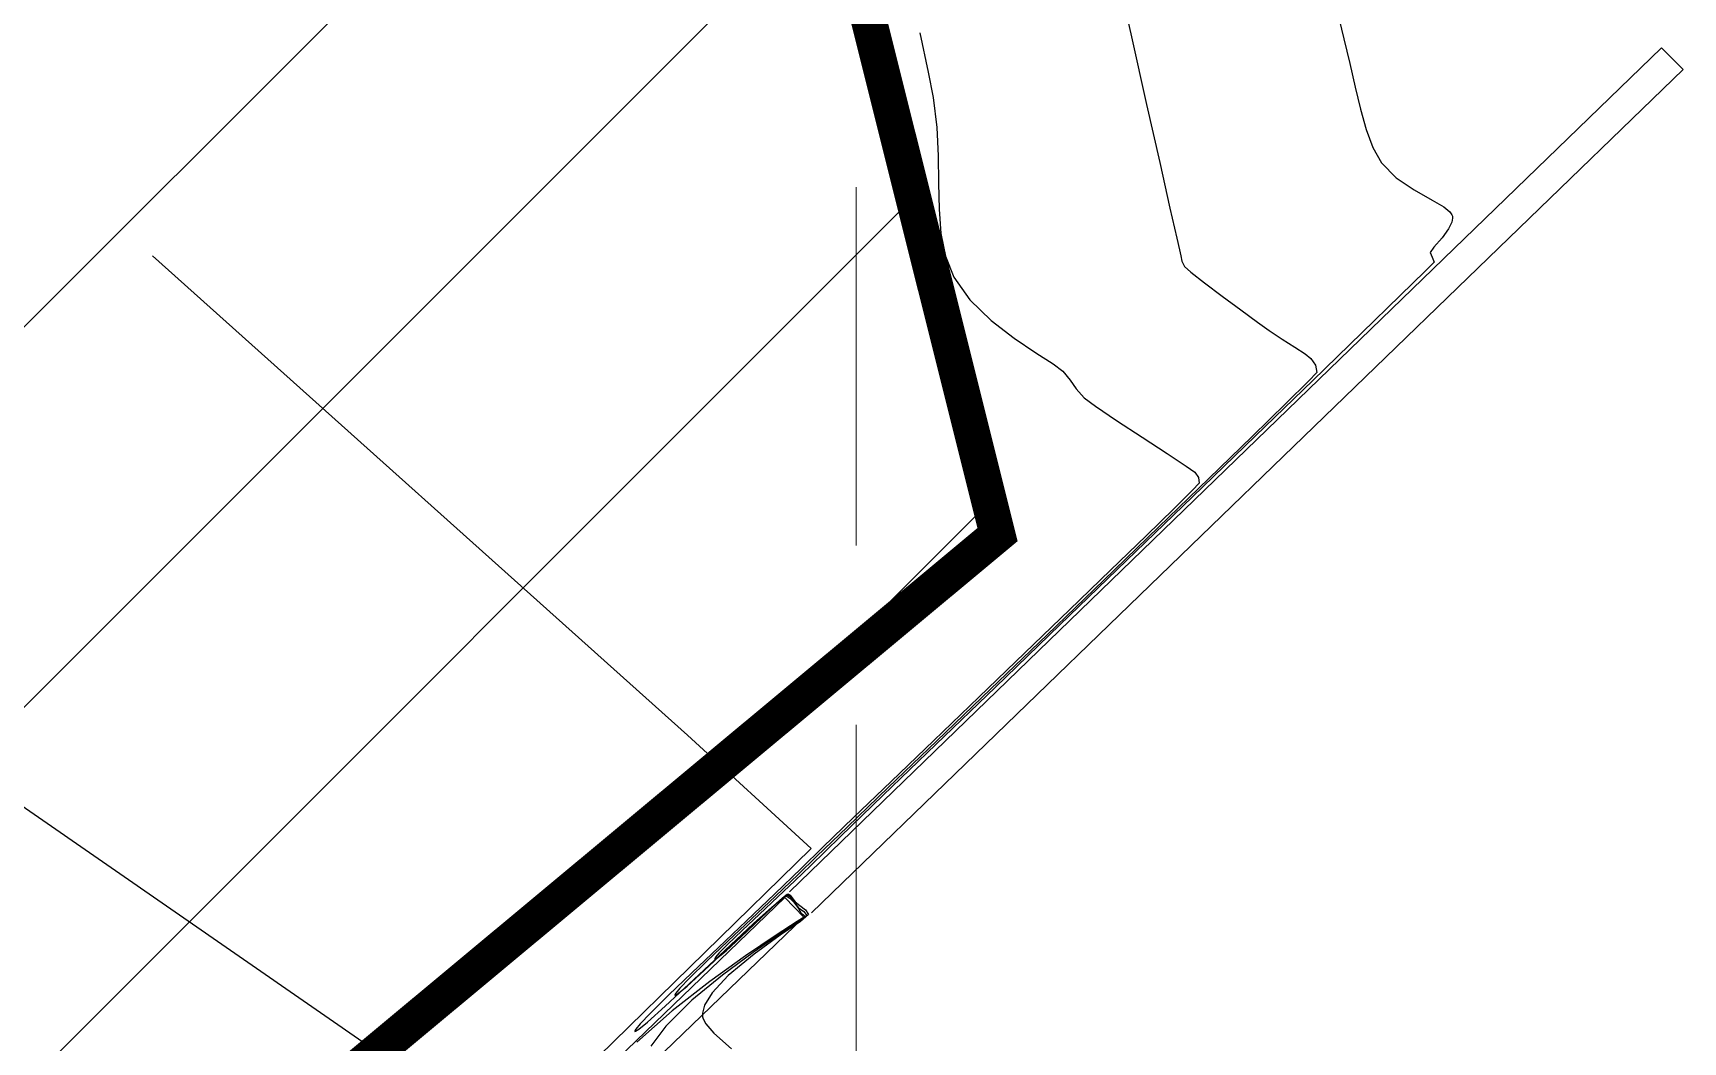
# Model space of a CAD drawing. Extents: x 2138193 to 2139991, y 332071 to 334944.
# Drawn here: x 2139382.5 to 2139428.54, y 332792.86 to 332821.01 of the extents above; entities that cross this region are included whole.
import ezdxf

# ---------------------------------------------------------------- set-up
doc = ezdxf.new("R2010")
doc.units = 0
doc.header["$LTSCALE"] = 100
doc.header["$MEASUREMENT"] = 0
doc.linetypes.add('DASHED', pattern=[0.75, 0.5, -0.25])
doc.linetypes.add('HIDDEN', pattern=[0.375, 0.25, -0.125])
for name, color, linetype in [('CONTOURS', 35, 'Continuous'), ('GRID', 254, 'DASHED'), ('V-PNTS-BRKLN', 1, 'Continuous')]:
    doc.layers.add(name, color=color, linetype=linetype)

msp = doc.modelspace()

# ---------------------------------------------------------------- hatches: boundary and pattern name
at = {"layer": 'CONTOURS', "ltscale": 10}
h = msp.add_hatch(dxfattribs=at)
h.set_pattern_fill('ANSI31', color=5, scale=60, style=0)
h.set_pattern_definition([(45, (0, 0), (-5.303300858899106, 5.303300858899107), [])])
h.paths.add_polyline_path([(2138483.546160111, 332606.2740493599), (2138656.140052903, 332606.2740493599), (2138921.264482902, 332760.8706732228), (2139372.471049562, 332785.9219287917), (2139377.748317752, 332780.6479753673), (2139409.411939294, 332807.0177192923), (2139404.134671104, 332828.1135155923), (2139401.496037009, 332952.0512992817), (2139392.260811476, 332977.1025548506), (2139347.404019459, 332973.1470955816), (2139339.488117175, 332969.1916305132), (2139182.489332715, 332936.2294564062), (2139043.960999322, 332917.7706368185), (2138914.667891463, 332903.2672764998), (2138844.744069344, 332879.534509287), (2138820.996350087, 332862.3941780554), (2138795.929319984, 332796.4698240421), (2138748.301847437, 332763.2789477164)])

# ---------------------------------------------------------------- linework, layer by layer
at = {"layer": 'CONTOURS', "color": 5, "ltscale": 10, "const_width": 1}
msp.add_lwpolyline([(2138656.140052903, 332606.2740493598), (2138921.264482902, 332760.8706732228), (2139372.471049562, 332785.9219287917), (2139377.748317752, 332780.6479753673), (2139409.411939294, 332807.0177192923), (2139404.134671104, 332828.1135155923), (2139401.496037009, 332952.0512992817), (2139392.260811476, 332977.1025548506), (2139347.404019459, 332973.1470955816), (2139339.488117175, 332969.1916305132), (2139182.489332715, 332936.2294564062), (2139043.960999322, 332917.7706368185), (2138914.667891463, 332903.2672764998), (2138844.744069344, 332879.534509287), (2138820.996350087, 332862.3941780554), (2138795.929319984, 332796.4698240421), (2138748.301847437, 332763.2789477164), (2138483.546160112, 332606.27404936)], dxfattribs=at)
at = {"layer": 'CONTOURS', "extrusion": (0.9756437787442636, 0.2193609286031008, 0), "elevation": 2160313.030981418}
msp.add_lwpolyline([(-144586.8831680605, 545), (-144589.0054765847, 545)], dxfattribs=at)
at = {"layer": 'CONTOURS', "extrusion": (0.9707502346649406, 0.2400916114693785, 0), "elevation": 2156749.060745632}
msp.add_lwpolyline([(-190570.0945515376, 546), (-190570.6539738581, 546)], dxfattribs=at)
at = {"layer": 'CONTOURS', "extrusion": (0.97845268854102, 0.2064711512217867, 0), "elevation": 2162026.711264504}
msp.add_lwpolyline([(-116076.2606761923, 544), (-116077.3734074611, 544)], dxfattribs=at)
at = {"layer": 'CONTOURS', "extrusion": (0.9756456483848159, 0.219352612903909, 0), "elevation": 2160314.263276434}
msp.add_lwpolyline([(-144570.5925049367, 545), (-144572.5260430006, 545)], dxfattribs=at)
at = {"layer": 'CONTOURS', "extrusion": (0.9711602325743532, 0.2384277724304113, 0), "elevation": 2157072.457768626}
msp.add_lwpolyline([(-186874.5491478491, 546), (-186875.2559222289, 546)], dxfattribs=at)
at = {"layer": 'CONTOURS'}
for points, elevation in [([(2139407.477252493, 332819.9259577253), (2139407.613970794, 332819.2159672813)], 544), ([(2139419.534034983, 332818.8897905996), (2139419.693366972, 332818.3246674228)], 546), ([(2139419.693366972, 332818.3246674228), (2139419.884207934, 332817.8227349055)], 546), ([(2139407.754426383, 332817.5833972461), (2139407.763976967, 332816.8228088623)], 544), ([(2139413.935804802, 332817.4024120133), (2139414.222038039, 332816.1310746943)], 545), ([(2139407.763976967, 332816.8228088623), (2139407.778562964, 332816.102076895)], 544), ([(2139414.222038039, 332816.1310746943), (2139414.41180283, 332815.2906789439)], 545), ([(2139421.859416405, 332816.1594153792), (2139422.026440036, 332816.0268251253)], 546), ([(2139421.588094248, 332815.0409397766), (2139421.478634655, 332814.8935991238)], 546), ([(2139421.478634655, 332814.8935991238), (2139421.539384112, 332814.7560369972)], 546), ([(2139414.521903956, 332814.7936706605), (2139414.555413499, 332814.6455578206)], 545), ([(2139414.627875055, 332814.499812529), (2139414.808264499, 332814.3374858477)], 545), ([(2139421.539384112, 332814.7560369972), (2139421.59274741, 332814.6244246581)], 546), ([(2139415.680369488, 332813.6710560602), (2139416.202349838, 332813.2863982276)], 545), ([(2139420.646913834, 332813.6882860844), (2139419.577992781, 332812.6485376157)], 546), ([(2139416.202349838, 332813.2863982276), (2139416.668458628, 332812.9470752847)], 545), ([(2139409.232839313, 332812.995330219), (2139409.875040281, 332812.49843994)], 544), ([(2139419.577992781, 332812.6485376157), (2139418.207700034, 332811.3199209436)], 546), ([(2139409.875040281, 332812.49843994), (2139410.481023972, 332812.0886708889)], 544), ([(2139417.351197017, 332812.47223189), (2139417.703122051, 332812.2490646889)], 545), ([(2139410.481023972, 332812.0886708889), (2139410.962315499, 332811.7787768192)], 544), ([(2139418.283136921, 332811.7413355127), (2139418.316932943, 332811.5404931286)], 545), ([(2139418.207700034, 332811.3199209436), (2139416.608008959, 332809.7716245068)], 546), ([(2139412.7344401, 332810.2056280123), (2139413.445696033, 332809.7375294634)], 544), ([(2139416.608008959, 332809.7716245068), (2139414.850892918, 332808.0728367437)], 546), ([(2139416.518717592, 332809.7557275649), (2139415.308759493, 332808.5816318518)], 545), ([(2139414.140349217, 332809.2827731655), (2139414.676740822, 332808.9276056127)], 544), ([(2139414.339847206, 332807.74957843), (2139413.557554173, 332806.9869995721)], 544), ([(2139413.008325274, 332806.2927460929), (2139411.15227939, 332804.5005409926)], 546), ([(2139412.378107299, 332805.7508921233), (2139410.792444361, 332804.2229856029)], 545), ([(2139409.354728631, 332802.7654098815), (2139407.687646359, 332801.1565411981)], 546), ([(2139406.364295141, 332799.9615443872), (2139405.222910529, 332798.8630525891)], 545), ([(2139405.397720712, 332799.1210431542), (2139404.539552798, 332798.2929990671)], 544), ([(2139405.032780729, 332798.594344868), (2139404.188944098, 332797.7793940985)], 546), ([(2139404.361384447, 332798.0328363403), (2139403.847232473, 332797.5352643885)], 545), ([(2139403.847232473, 332797.5352643885), (2139403.218675648, 332796.9304797466)], 545), ([(2139403.194366662, 332796.9921134689), (2139402.409283684, 332796.2433296194)], 544), ([(2139403.413056666, 332796.8791133954), (2139403.508385743, 332796.9494119193)], 545), ([(2139403.508385743, 332796.9494119193), (2139403.53084309, 332796.9582269164)], 545), ([(2139403.53084309, 332796.9582269164), (2139403.557219024, 332796.9538861219)], 545), ([(2139403.539284617, 332796.9831997536), (2139403.557397103, 332796.9916205998)], 546), ([(2139403.557219024, 332796.9538861219), (2139403.607184375, 332796.9286754024)], 545), ([(2139403.557397103, 332796.9916205998), (2139403.580712717, 332796.9865955287)], 546), ([(2139403.580712717, 332796.9865955287), (2139403.623112672, 332796.9566046075)], 546), ([(2139402.607500607, 332796.163541837), (2139403.118697365, 332796.6260496169)], 544), ([(2139402.680486621, 332796.2170339409), (2139403.162660345, 332796.6615635625)], 545), ([(2139403.162660345, 332796.6615635625), (2139403.413056666, 332796.8791133954)], 545), ([(2139403.937306732, 332796.4591150801), (2139403.995697239, 332796.4096585078)], 544), ([(2139402.409283684, 332796.2433296194), (2139401.622433405, 332795.4960152241)], 544), ([(2139402.548848893, 332796.2953550417), (2139401.890027883, 332795.6727414464)], 545), ([(2139401.95121044, 332795.5305431869), (2139402.680486621, 332796.2170339409)], 545), ([(2139403.821169785, 332796.2200501632), (2139403.232885291, 332795.8407046895)], 544), ([(2139403.910238673, 332796.2251523021), (2139403.346788608, 332795.836423298)], 546), ([(2139403.885372488, 332796.2365647733), (2139403.350387122, 332795.878767746)], 545), ([(2139404.136342243, 332796.4157464149), (2139403.910238673, 332796.2251523021)], 546), ([(2139401.876199555, 332795.5784992017), (2139401.645950949, 332795.3436851379)], 546), ([(2139402.383939806, 332795.2687534656), (2139401.381960385, 332794.5504333577)], 544), ([(2139401.523087565, 332795.1829381189), (2139401.52491913, 332795.1719454622)], 546), ([(2139401.52491913, 332795.1719454622), (2139401.541423266, 332795.1725886167)], 546), ([(2139401.645950949, 332795.3436851379), (2139401.547152055, 332795.2271163811)], 546), ([(2139402.596946192, 332795.3606946842), (2139401.738197753, 332794.7282816363)], 545), ([(2139400.436199117, 332794.2263865109), (2139400.40860515, 332794.17646298)], 545), ([(2139400.40860515, 332794.17646298), (2139400.410314803, 332794.1644216143)], 545), ([(2139400.410314803, 332794.1644216143), (2139400.42777938, 332794.1653019333)], 545), ([(2139400.514155902, 332794.2213727587), (2139400.75370586, 332794.4216851878)], 545), ([(2139400.887289859, 332794.0274646503), (2139400.157370562, 332793.3041797748)], 545), ([(2139399.322526888, 332793.2212449897), (2139399.294013133, 332793.1692758346)], 544), ([(2139399.718146757, 332793.6558638223), (2139399.439466209, 332793.362515568)], 544), ([(2139401.18219612, 332793.6685032316), (2139401.18267879, 332793.5663112245)], 546), ([(2139401.18267879, 332793.5663112245), (2139401.196745674, 332793.5079396174)], 546), ([(2139401.196745674, 332793.5079396174), (2139401.27251225, 332793.3686991653)], 546)]:
    msp.add_lwpolyline(points, dxfattribs=dict(at, elevation=elevation))
at = {"layer": 'CONTOURS', "extrusion": (0.9755256175727577, 0.2198858100453272, 0), "elevation": 2160240.707464291}
msp.add_lwpolyline([(-145753.3366827546, 546), (-145754.0105271846, 546)], dxfattribs=at)
at = {"layer": 'CONTOURS', "extrusion": (0.9734354643651922, 0.2289615616563679, 0), "elevation": 2158789.580340501}
msp.add_lwpolyline([(-165866.4932524428, 546), (-165867.1270179685, 546)], dxfattribs=at)
at = {"layer": 'CONTOURS', "extrusion": (0.992631958089741, 0.1211684603307595, 0), "elevation": 2163971.560975176}
msp.add_lwpolyline([(71138.26343074972, 544), (71137.42306970396, 544)], dxfattribs=at)
at = {"layer": 'CONTOURS', "extrusion": (0.9756292228330766, 0.21942565837688, 0), "elevation": 2160303.433151031}
msp.add_lwpolyline([(-144734.2672552806, 545), (-144735.9277440848, 545)], dxfattribs=at)
at = {"layer": 'CONTOURS', "extrusion": (0.9988315145343611, 0.04832810334571957, 0), "elevation": 2152992.330125956}
msp.add_lwpolyline([(229035.9711686011, 544), (229035.1718337852, 544)], dxfattribs=at)
at = {"layer": 'CONTOURS', "extrusion": (0.87223226922477, 0.4890918814732139, 0), "elevation": 2028849.555536515}
msp.add_lwpolyline([(-756078.4516659499, 546), (-756078.9416247322, 546)], dxfattribs=at)
at = {"layer": 'CONTOURS', "extrusion": (0.7175204110785903, 0.6965374790243601, 0), "elevation": 1766897.396280873}
msp.add_lwpolyline([(-1251383.025290403, 546), (-1251383.609337586, 546)], dxfattribs=at)
at = {"layer": 'CONTOURS', "extrusion": (-0.5609318169225326, -0.827862003454674, 0), "elevation": -1475595.574213639}
msp.add_lwpolyline([(1584457.335513964, 546), (1584457.944630515, 546)], dxfattribs=at)
at = {"layer": 'CONTOURS', "extrusion": (0.4916595623939214, 0.8707875026127888, 0), "elevation": 1341679.375908913}
msp.add_lwpolyline([(-1699348.619089769, 546), (-1699349.19181603, 546)], dxfattribs=at)
at = {"layer": 'CONTOURS', "extrusion": (-0.5109434503801674, -0.8596143266102592, 0), "elevation": -1379217.125429835}
msp.add_lwpolyline([(1669027.065204811, 546), (1669027.444183531, 546)], dxfattribs=at)
at = {"layer": 'CONTOURS', "extrusion": (0.9968814643508259, 0.07891353517460153, 0), "elevation": 2158999.654315315}
msp.add_lwpolyline([(162949.9722115044, 544), (162949.2912563658, 544)], dxfattribs=at)
at = {"layer": 'CONTOURS', "extrusion": (0.8052919543553785, 0.5928784599312875, 0), "elevation": 1920178.798287371}
msp.add_lwpolyline([(-1000403.167496046, 546), (-1000403.272367981, 546)], dxfattribs=at)
at = {"layer": 'CONTOURS', "extrusion": (0.9838748021859467, -0.178858529636035, 0), "elevation": 2045396.54886994}
msp.add_lwpolyline([(710103.0185930108, 546), (710102.9021245316, 546)], dxfattribs=at)
at = {"layer": 'CONTOURS', "extrusion": (0.9483763637216317, 0.317147083754739, 0), "elevation": 2134528.946418265}
msp.add_lwpolyline([(-362876.7031092331, 546), (-362876.7468253411, 546)], dxfattribs=at)
at = {"layer": 'CONTOURS', "extrusion": (0.9968616441520488, 0.07916351696630221, 0), "elevation": 2159054.71183283}
msp.add_lwpolyline([(162407.2282765343, 546), (162407.1748920631, 546)], dxfattribs=at)
at = {"layer": 'CONTOURS', "extrusion": (0.9805732814017193, 0.1961531029605824, 0), "elevation": 2163128.936357214}
msp.add_lwpolyline([(-93301.57313094406, 544), (-93302.22059621818, 544)], dxfattribs=at)
at = {"layer": 'CONTOURS', "extrusion": (0.8074056009387636, -0.5899967759002708, 0), "elevation": 1531021.202689975}
msp.add_lwpolyline([(1530969.218946734, 546), (1530968.913666853, 546)], dxfattribs=at)
at = {"layer": 'CONTOURS', "extrusion": (0.9014668938314376, -0.4328480557030373, 0), "elevation": 1784559.539366279}
msp.add_lwpolyline([(1226067.055340595, 546), (1226066.850912073, 546)], dxfattribs=at)
at = {"layer": 'CONTOURS', "extrusion": (0.9747544099513132, 0.2232797354899618, 0), "elevation": 2159714.542688013}
msp.add_lwpolyline([(-153274.7116822194, 545), (-153275.0473531253, 545)], dxfattribs=at)
at = {"layer": 'CONTOURS', "extrusion": (0.9792384659848755, 0.2027116837668413, 0), "elevation": 2162462.44174249}
msp.add_lwpolyline([(-107779.0985873681, 545), (-107779.2719992524, 545)], dxfattribs=at)
at = {"layer": 'CONTOURS', "extrusion": (0.7519217371143296, -0.6592523805455457, 0), "elevation": 1389268.488918814}
msp.add_lwpolyline([(1660669.986300035, 546), (1660669.638662878, 546)], dxfattribs=at)
at = {"layer": 'CONTOURS', "extrusion": (0.9291152477316743, 0.3697902870986603, 0), "elevation": 2110828.232243523}
msp.add_lwpolyline([(-481908.98895721, 544), (-481909.6227846576, 544)], dxfattribs=at)
at = {"layer": 'CONTOURS', "extrusion": (0.8954351768236232, 0.4451919182856386, 0), "elevation": 2063873.441215161}
msp.add_lwpolyline([(-654436.1289381939, 545), (-654436.2917029539, 545)], dxfattribs=at)
at = {"layer": 'CONTOURS', "extrusion": (0.7129513807110768, -0.7012134687398478, 0), "elevation": 1291929.481232193}
msp.add_lwpolyline([(1737471.882151739, 546), (1737471.525259595, 546)], dxfattribs=at)
at = {"layer": 'CONTOURS', "extrusion": (0.8154607624142945, 0.5788123572995809, 0), "elevation": 1937240.408069733}
msp.add_lwpolyline([(-966918.9789794078, 544), (-966919.7550700575, 544)], dxfattribs=at)
at = {"layer": 'CONTOURS', "extrusion": (-0.615607477557844, -0.7880529383073633, 0), "elevation": -1579315.070132147}
msp.add_lwpolyline([(1481089.131116375, 545), (1481089.612201665, 545)], dxfattribs=at)
at = {"layer": 'CONTOURS', "extrusion": (-0.6005519371879864, -0.7995857494601545, 0), "elevation": -1550943.299898195}
msp.add_lwpolyline([(1510773.778770033, 545), (1510774.395319681, 545)], dxfattribs=at)
at = {"layer": 'CONTOURS', "extrusion": (-0.6999429065317773, 0.714198801172228, 0), "elevation": -1259777.168707335}
msp.add_lwpolyline([(-1760923.215466398, 546), (-1760922.241541496, 546)], dxfattribs=at)
at = {"layer": 'CONTOURS', "extrusion": (-0.6956382309718949, -0.7183922686181226, 0), "elevation": -1727345.136798148}
msp.add_lwpolyline([(1305416.787766541, 544), (1305417.60896602, 544)], dxfattribs=at)
at = {"layer": 'CONTOURS', "extrusion": (0.5843035431222335, 0.8115351930106324, 0), "elevation": 1520158.15883632}
msp.add_lwpolyline([(-1541748.134794696, 545), (-1541748.535725717, 545)], dxfattribs=at)
at = {"layer": 'CONTOURS', "extrusion": (0.5584423710804961, 0.8295433190509062, 0), "elevation": 1470823.661169996}
msp.add_lwpolyline([(-1588882.353426934, 545), (-1588882.784228733, 545)], dxfattribs=at)
at = {"layer": 'CONTOURS', "extrusion": (0.5449305116577744, 0.8384812087723829, 0), "elevation": 1444890.800502016}
msp.add_lwpolyline([(-1612501.992614017, 545), (-1612502.33419391, 545)], dxfattribs=at)
at = {"layer": 'CONTOURS', "extrusion": (-0.592614636977577, -0.805486121568792, 0), "elevation": -1535921.519677799}
msp.add_lwpolyline([(1526036.707015581, 544), (1526037.03988845, 544)], dxfattribs=at)
at = {"layer": 'CONTOURS', "extrusion": (-0.6271531726365281, -0.7788959481547822, 0), "elevation": -1600968.747040809}
msp.add_lwpolyline([(1457659.862298042, 545), (1457660.068768007, 545)], dxfattribs=at)
at = {"layer": 'CONTOURS', "extrusion": (0.8226065157424992, 0.5686110447907122, 0), "elevation": 1949139.851566464}
msp.add_lwpolyline([(-942723.5247502993, 545), (-942723.7582806363, 545)], dxfattribs=at)
at = {"layer": 'CONTOURS', "extrusion": (0.7742082638669937, 0.6329309315873697, 0), "elevation": 1866996.598745612}
msp.add_lwpolyline([(-1096434.066414019, 544), (-1096434.399403181, 544)], dxfattribs=at)
at = {"layer": 'CONTOURS', "extrusion": (0.8209198936241987, 0.5710433681009124, 0), "elevation": 1946335.111960211}
msp.add_lwpolyline([(-948485.2786802393, 544), (-948485.5722697547, 544)], dxfattribs=at)
at = {"layer": 'CONTOURS', "extrusion": (0.7039406692922056, -0.710258779682759, 0), "elevation": 1269641.254928995}
msp.add_lwpolyline([(1753819.890998838, 545), (1753819.015387965, 545)], dxfattribs=at)
at = {"layer": 'CONTOURS', "extrusion": (0.7284694812107142, -0.6850782546137288, 0), "elevation": 1330499.002152501}
msp.add_lwpolyline([(1708112.016697029, 545), (1708111.685912852, 545)], dxfattribs=at)
at = {"layer": 'CONTOURS', "extrusion": (0.7453144531819722, 0.6667131061244095, 0), "elevation": 1816423.904078535}
msp.add_lwpolyline([(-1178324.848904216, 544), (-1178325.178737031, 544)], dxfattribs=at)
at = {"layer": 'CONTOURS', "extrusion": (0.5942323678800046, 0.8042934122344426, 0), "elevation": 1538985.32048323}
msp.add_lwpolyline([(-1522947.868277406, 544), (-1522948.265501759, 544)], dxfattribs=at)
at = {"layer": 'CONTOURS', "extrusion": (0.5589960367038304, 0.8291703268625873, 0), "elevation": 1471879.586409505}
msp.add_lwpolyline([(-1587897.263417464, 544), (-1587897.970389033, 544)], dxfattribs=at)
at = {"layer": 'CONTOURS', "extrusion": (0.6986682537855744, -0.7154457849147036, 0), "elevation": 1256635.066338654}
msp.add_lwpolyline([(1763161.468783313, 545), (1763160.141370372, 545)], dxfattribs=at)
at = {"layer": 'CONTOURS', "extrusion": (-0.5477217487592604, -0.8366605559819931, 0), "elevation": -1450252.053833328}
msp.add_lwpolyline([(1607675.711507646, 544), (1607676.54177648, 544)], dxfattribs=at)
at = {"layer": 'CONTOURS', "extrusion": (0.5822038157226288, 0.813042875227384, 0), "elevation": 1516163.315613311}
msp.add_lwpolyline([(-1545673.232522479, 544), (-1545673.523369616, 544)], dxfattribs=at)
at = {"layer": 'CONTOURS', "extrusion": (-0.6951412326235433, 0.7188731923688774, 0), "elevation": -1247948.627299305}
msp.add_lwpolyline([(-1769317.280474043, 545), (-1769315.329213877, 545)], dxfattribs=at)
at = {"layer": 'CONTOURS', "extrusion": (0.7275208266201221, -0.6860855973083638, 0), "elevation": 1328133.910488697}
msp.add_lwpolyline([(1709946.929800129, 544), (1709946.656426642, 544)], dxfattribs=at)
at = {"layer": 'CONTOURS', "extrusion": (0.8242785560675131, 0.5661844770101487, 0), "elevation": 1951904.988239069}
msp.add_lwpolyline([(-936976.3910285203, 544), (-936976.5700387459, 544)], dxfattribs=at)
at = {"layer": 'CONTOURS', "extrusion": (0.985487092210029, 0.1697503787548702, 0), "elevation": 2164860.269456401}
msp.add_lwpolyline([(-35187.91899629937, 544), (-35188.07542392945, 544)], dxfattribs=at)
at = {"layer": 'CONTOURS', "extrusion": (0.6948085740536097, -0.7191947201013016, 0), "elevation": 1247129.973066749}
msp.add_lwpolyline([(1769893.767389728, 546), (1769891.20540256, 546)], dxfattribs=at)
at = {"layer": 'CONTOURS', "extrusion": (-0.7032102391319415, 0.7109819685336597, 0), "elevation": -1267837.760587729}
msp.add_lwpolyline([(-1755119.558560767, 544), (-1755118.836019718, 544)], dxfattribs=at)
at = {"layer": 'CONTOURS', "extrusion": (0.6943708364792401, -0.719617357661084, 0), "elevation": 1246052.767489003}
msp.add_lwpolyline([(1770651.013385311, 545), (1770648.890113055, 545)], dxfattribs=at)
at = {"layer": 'CONTOURS', "extrusion": (-0.6958218627946134, 0.7182144075810748, 0), "elevation": -1249623.953898655}
msp.add_lwpolyline([(-1768132.018454795, 544), (-1768130.635447536, 544)], dxfattribs=at)
at = {"layer": 'CONTOURS', "extrusion": (0.694647141630015, -0.7193506437233862, 0), "elevation": 1246732.594446001}
msp.add_lwpolyline([(1770170.559045472, 544), (1770168.964938643, 544)], dxfattribs=at)
at = {"layer": 'CONTOURS', "extrusion": (0.6939645404835986, -0.7200091781021879, 0), "elevation": 1245053.066280237}
msp.add_lwpolyline([(1771350.667889388, 544), (1771348.942118137, 544)], dxfattribs=at)
at = {"layer": 'CONTOURS', "extrusion": (-0.6945043690781898, 0.7194884858920992, 0), "elevation": -1246381.386320326}
msp.add_lwpolyline([(-1770415.870328774, 546), (-1770413.371955562, 546)], dxfattribs=at)
at = {"layer": 'CONTOURS', "extrusion": (-0.6935479096829178, 0.720410505874571, 0), "elevation": -1244028.22441461}
msp.add_lwpolyline([(-1772069.684443672, 545), (-1772067.496987059, 545)], dxfattribs=at)
at = {"layer": 'CONTOURS', "extrusion": (0.6935741019696409, -0.7203852893257929, 0), "elevation": 1244092.586936538}
msp.add_lwpolyline([(1772023.658907075, 544), (1772021.880908754, 544)], dxfattribs=at)
at = {"layer": 'CONTOURS', "extrusion": (0.6933969136013639, -0.7205558411449474, 0), "elevation": 1243656.748496014}
msp.add_lwpolyline([(1772327.792258015, 544), (1772326.041470931, 544)], dxfattribs=at)
at = {"layer": 'CONTOURS', "extrusion": (0.6933631354222672, -0.720588344644432, 0), "elevation": 1243573.731434568}
msp.add_lwpolyline([(1772386.473516443, 545), (1772384.393889505, 545)], dxfattribs=at)
at = {"layer": 'CONTOURS', "extrusion": (0.6944119883901205, -0.7195776472209786, 0), "elevation": 1246154.073139282}
msp.add_lwpolyline([(1770571.063175346, 546), (1770569.027758561, 546)], dxfattribs=at)
at = {"layer": 'CONTOURS', "extrusion": (-0.6933126772907228, 0.7206368929689697, 0), "elevation": -1243449.623974736}
msp.add_lwpolyline([(-1772471.466019763, 545), (-1772469.587504279, 545)], dxfattribs=at)
at = {"layer": 'CONTOURS', "extrusion": (0.6934180380745422, -0.7205355122912769, 0), "elevation": 1243708.707823537}
msp.add_lwpolyline([(1772289.580017782, 544), (1772287.935880617, 544)], dxfattribs=at)
at = {"layer": 'CONTOURS', "extrusion": (0.6936844162937323, -0.7202790643849256, 0), "elevation": 1244363.945000463}
msp.add_lwpolyline([(1771827.940282847, 544), (1771826.482234222, 544)], dxfattribs=at)
at = {"layer": 'CONTOURS', "extrusion": (-0.6944679652033439, 0.7195236238695206, 0), "elevation": -1246291.809239324}
msp.add_lwpolyline([(-1770472.078933325, 546), (-1770470.424748294, 546)], dxfattribs=at)
at = {"layer": 'CONTOURS', "extrusion": (0.693901209776729, -0.7200702125976273, 0), "elevation": 1244897.324309742}
msp.add_lwpolyline([(1771451.50737817, 545), (1771450.310930842, 545)], dxfattribs=at)
at = {"layer": 'CONTOURS', "extrusion": (-0.6960325254018689, 0.7180102531180853, 0), "elevation": -1250142.557927629}
msp.add_lwpolyline([(-1767752.831291856, 544), (-1767751.983731176, 544)], dxfattribs=at)
at = {"layer": 'CONTOURS', "extrusion": (0.6944569549087934, -0.7195342505946511, 0), "elevation": 1246264.593361498}
msp.add_lwpolyline([(1770488.083682249, 544), (1770487.059924344, 544)], dxfattribs=at)
at = {"layer": 'CONTOURS', "extrusion": (0.6913702518345022, -0.7225006400539014, 0), "elevation": 1238673.807727776}
msp.add_lwpolyline([(1775806.788190712, 546), (1775806.120988152, 546)], dxfattribs=at)
at = {"layer": 'CONTOURS', "extrusion": (0.6955826246627353, -0.7184461095080829, 0), "elevation": 1249035.111101567}
msp.add_lwpolyline([(1768534.969085059, 546), (1768534.376869881, 546)], dxfattribs=at)
at = {"layer": 'CONTOURS', "extrusion": (0.6880597313024759, -0.7256540540505266, 0), "elevation": 1230541.76201142}
msp.add_lwpolyline([(1781450.785444913, 545), (1781449.862378679, 545)], dxfattribs=at)
at = {"layer": 'CONTOURS', "extrusion": (-0.684481992853413, 0.7290297671970744, 0), "elevation": -1221764.170547122}
msp.add_lwpolyline([(-1787482.16574519, 546), (-1787481.463455325, 546)], dxfattribs=at)
at = {"layer": 'CONTOURS', "extrusion": (-0.6704214401670725, 0.7419805203401963, 0), "elevation": -1187373.116406134}
msp.add_lwpolyline([(-1810509.583528381, 546), (-1810509.878785083, 546)], dxfattribs=at)
at = {"layer": 'CONTOURS', "extrusion": (0.573499309194996, -0.8192060438942467, 0), "elevation": 954317.1725795355}
msp.add_lwpolyline([(1943470.940502569, 544), (1943471.062489476, 544)], dxfattribs=at)
at = {"layer": 'CONTOURS', "extrusion": (0.6216624847997319, -0.7832852322063931, 0), "elevation": 1069311.95795781}
msp.add_lwpolyline([(1882650.492075156, 546), (1882650.597561544, 546)], dxfattribs=at)
at = {"layer": 'CONTOURS', "extrusion": (0.3315964080122008, -0.943421338635822, 0), "elevation": 395450.796990919}
msp.add_lwpolyline([(2128713.156762418, 544), (2128713.182770776, 544)], dxfattribs=at)
at = {"layer": 'CONTOURS', "extrusion": (-0.1907033614108115, -0.9816477107122582, 0), "elevation": -734680.7790766191}
msp.add_lwpolyline([(2036675.060042276, 544), (2036675.097598604, 544)], dxfattribs=at)
at = {"layer": 'CONTOURS', "extrusion": (-0.49015392268149, -0.8716358942126855, 0), "elevation": -1338714.77682185}
msp.add_lwpolyline([(1701659.204024629, 544), (1701659.291307393, 544)], dxfattribs=at)
at = {"layer": 'CONTOURS', "extrusion": (-0.7054726595736819, -0.7087371350465812, 0), "elevation": -1745156.294443595}
msp.add_lwpolyline([(1281495.648893586, 545), (1281495.745970002, 545)], dxfattribs=at)
at = {"layer": 'CONTOURS', "extrusion": (0.7957160999285934, 0.6056697848782195, 0), "elevation": 1903922.968271156}
msp.add_lwpolyline([(-1030960.235800812, 546), (-1030960.33264411, 546)], dxfattribs=at)
at = {"layer": 'CONTOURS', "extrusion": (0.6857634575185912, -0.7278244845648898, 0), "elevation": 1224906.960268687}
msp.add_lwpolyline([(1785329.322753171, 546), (1785329.887807139, 546)], dxfattribs=at)
at = {"layer": 'CONTOURS', "extrusion": (0.6446620301890916, -0.7644677016280536, 0), "elevation": 1124779.686066596}
msp.add_lwpolyline([(1850045.933595691, 544), (1850046.275169912, 544)], dxfattribs=at)
at = {"layer": 'CONTOURS', "extrusion": (-0.7064080040101075, -0.7078048684986958, 0), "elevation": -1746847.087290619}
msp.add_lwpolyline([(1279189.919831389, 544), (1279190.079146002, 544)], dxfattribs=at)
at = {"layer": 'CONTOURS', "extrusion": (0.8210230507063988, 0.5708950430760091, 0), "elevation": 1946491.810584638}
msp.add_lwpolyline([(-948141.0603397852, 545), (-948141.2049515483, 545)], dxfattribs=at)
at = {"layer": 'CONTOURS', "extrusion": (0.7995847068632985, 0.6005533253178547, 0), "elevation": 1910496.73841457}
msp.add_lwpolyline([(-1018726.699906994, 546), (-1018726.841026158, 546)], dxfattribs=at)
at = {"layer": 'CONTOURS', "extrusion": (0.8104692568997321, 0.5857811738357559, 0), "elevation": 1928867.029357443}
msp.add_lwpolyline([(-983500.8835883534, 544), (-983501.1014479548, 544)], dxfattribs=at)
at = {"layer": 'CONTOURS', "extrusion": (0.8091031830082545, 0.587666605522137, 0), "elevation": 1926571.922161161}
msp.add_lwpolyline([(-987989.241814042, 545), (-987989.4006929856, 545)], dxfattribs=at)
at = {"layer": 'CONTOURS', "extrusion": (0.5884204174628436, 0.8085551386967083, 0), "elevation": 1527953.393279191}
msp.add_lwpolyline([(-1534001.496767996, 546), (-1534001.658936288, 546)], dxfattribs=at)
at = {"layer": 'CONTOURS', "extrusion": (-0.5975658145543076, -0.8018198658527033, 0), "elevation": -1545277.540949441}
msp.add_lwpolyline([(1516548.630469423, 545), (1516548.820061606, 545)], dxfattribs=at)
at = {"layer": 'CONTOURS', "extrusion": (0.8464183907671331, 0.5325184576812121, 0), "elevation": 1988051.094945763}
msp.add_lwpolyline([(-857586.892026981, 544), (-857587.0416745073, 544)], dxfattribs=at)
at = {"layer": 'CONTOURS', "extrusion": (-0.5988086354485019, -0.8008921388753315, 0), "elevation": -1547627.766494624}
msp.add_lwpolyline([(1514150.242884616, 546), (1514150.442974602, 546)], dxfattribs=at)
at = {"layer": 'CONTOURS', "extrusion": (0.7957916300083441, 0.6055705422233342, 0), "elevation": 1904051.556258043}
msp.add_lwpolyline([(-1030723.373803237, 545), (-1030723.513875168, 545)], dxfattribs=at)
at = {"layer": 'CONTOURS', "extrusion": (0.8657691164529967, 0.5004436401795885, 0), "elevation": 2018775.878591766}
msp.add_lwpolyline([(-782526.1782211273, 546), (-782526.3349868831, 546)], dxfattribs=at)
at = {"layer": 'CONTOURS', "extrusion": (0.6816957824171079, -0.7316357428630228, 0), "elevation": 1214936.166090431}
msp.add_lwpolyline([(1792128.056187811, 544), (1792129.157112859, 544)], dxfattribs=at)
at = {"layer": 'CONTOURS', "extrusion": (0.6874633059615147, -0.7262191149759588, 0), "elevation": 1229077.881942793}
msp.add_lwpolyline([(1782459.694659066, 546), (1782460.49384439, 546)], dxfattribs=at)
at = {"layer": 'CONTOURS', "extrusion": (0.6844106035854505, -0.7290967876076533, 0), "elevation": 1221589.135996462}
msp.add_lwpolyline([(1787601.089014131, 546), (1787600.421358696, 546)], dxfattribs=at)
at = {"layer": 'CONTOURS', "extrusion": (0.5382520803188471, -0.8427838975872958, 0), "elevation": 871063.2619505313}
msp.add_lwpolyline([(1982183.609718294, 544), (1982183.348682874, 544)], dxfattribs=at)
at = {"layer": 'CONTOURS', "extrusion": (0.597596915015382, -0.8017966869251197, 0), "elevation": 1011666.241971737}
msp.add_lwpolyline([(1914245.205243735, 545), (1914244.951586227, 545)], dxfattribs=at)
at = {"layer": 'CONTOURS', "extrusion": (0.7337535980094211, 0.6794156735079261, 0), "elevation": 1795902.476247736}
msp.add_lwpolyline([(-1209354.043650641, 544), (-1209354.110574315, 544)], dxfattribs=at)
at = {"layer": 'CONTOURS', "extrusion": (0.6839353445370531, -0.7295426269197589, 0), "elevation": 1220424.085024724}
msp.add_lwpolyline([(1788394.551630732, 545), (1788395.545365768, 545)], dxfattribs=at)
at = {"layer": 'CONTOURS', "extrusion": (-0.6897002801756819, 0.7240949685818746, 0), "elevation": -1234570.410762713}
msp.add_lwpolyline([(-1778659.413074774, 545), (-1778658.590614164, 545)], dxfattribs=at)
at = {"layer": 'CONTOURS', "extrusion": (0.6767512624127503, -0.7362117418397705, 0), "elevation": 1202835.007836862}
msp.add_lwpolyline([(1800272.464756769, 546), (1800273.020096443, 546)], dxfattribs=at)
at = {"layer": 'CONTOURS', "extrusion": (0.6923828474036146, -0.7215303130300645, 0), "elevation": 1241163.064854133}
msp.add_lwpolyline([(1774065.818978615, 546), (1774065.255675983, 546)], dxfattribs=at)
at = {"layer": 'CONTOURS', "extrusion": (0.5587431394032782, -0.829340764806463, 0), "elevation": 919375.7217374131}
msp.add_lwpolyline([(1960241.706206198, 544), (1960240.682567277, 544)], dxfattribs=at)
at = {"layer": 'CONTOURS', "extrusion": (0.5665900314550053, -0.8239998399610379, 0), "elevation": 937940.8607464675}
msp.add_lwpolyline([(1951426.845750209, 545), (1951425.931379972, 545)], dxfattribs=at)
at = {"layer": 'CONTOURS', "extrusion": (0.5840522029265703, -0.8117160983106226, 0), "elevation": 979387.4997648245}
msp.add_lwpolyline([(1930958.278755755, 546), (1930957.382335452, 546)], dxfattribs=at)
at = {"layer": 'CONTOURS', "extrusion": (0.6989055532265448, -0.7152139733458075, 0), "elevation": 1257219.735590292}
msp.add_lwpolyline([(1762722.047725805, 545), (1762721.376622455, 545)], dxfattribs=at)
at = {"layer": 'CONTOURS', "extrusion": (0.6896278878442672, -0.7241639153585706, 0), "elevation": 1234392.532721265}
msp.add_lwpolyline([(1778782.510426917, 544), (1778781.485892602, 544)], dxfattribs=at)
at = {"layer": 'CONTOURS', "extrusion": (0.684434711781719, -0.7290741562476861, 0), "elevation": 1221648.320784402}
msp.add_lwpolyline([(1787558.10765348, 544), (1787559.296296117, 544)], dxfattribs=at)
at = {"layer": 'CONTOURS', "extrusion": (0.8781690504283335, -0.4783504143092166, 0), "elevation": 1719563.490376177}
msp.add_lwpolyline([(1315634.085037838, 546), (1315634.034730597, 546)], dxfattribs=at)
at = {"layer": 'CONTOURS', "extrusion": (0.5456422715049908, -0.838018204782494, 0), "elevation": 888459.5036304768}
msp.add_lwpolyline([(1974444.552969574, 546), (1974444.648207742, 546)], dxfattribs=at)
at = {"layer": 'CONTOURS', "extrusion": (0.6454099367934335, -0.7638363787410862, 0), "elevation": 1126589.96595068}
msp.add_lwpolyline([(1848942.131881566, 546), (1848942.414478764, 546)], dxfattribs=at)
at = {"layer": 'CONTOURS', "extrusion": (-0.6377678618232192, 0.7702286377598793, 0), "elevation": -1108113.753511717}
msp.add_lwpolyline([(-1860075.320079687, 546), (-1860074.387019409, 546)], dxfattribs=at)
at = {"layer": 'CONTOURS', "extrusion": (0.6807994927771857, -0.7324698291631723, 0), "elevation": 1212741.068237728}
msp.add_lwpolyline([(1793611.946775909, 544), (1793613.032212538, 544)], dxfattribs=at)
at = {"layer": 'CONTOURS', "extrusion": (0.6937822088945366, -0.7201848697531888, 0), "elevation": 1244604.496478628}
msp.add_lwpolyline([(1771651.248620195, 544), (1771650.345623604, 544)], dxfattribs=at)
at = {"layer": 'CONTOURS', "extrusion": (0.7201284917510419, -0.6938407276662056, 0), "elevation": 1309737.009081556}
msp.add_lwpolyline([(1724058.317517591, 545), (1724057.934640626, 545)], dxfattribs=at)
at = {"layer": 'CONTOURS', "extrusion": (0.672357513477356, -0.7402265694167882, 0), "elevation": 1192098.898008183}
msp.add_lwpolyline([(1807398.110386767, 545), (1807398.748748764, 545)], dxfattribs=at)
at = {"layer": 'CONTOURS', "extrusion": (-0.635744716544029, 0.7718993816465668, 0), "elevation": -1103229.306648501}
msp.add_lwpolyline([(-1862975.369007192, 545), (-1862974.266651218, 545)], dxfattribs=at)
at = {"layer": 'CONTOURS', "extrusion": (0.7314778137411375, -0.6818652418216417, 0), "elevation": 1338003.874153145}
msp.add_lwpolyline([(1702215.74681902, 546), (1702215.083761225, 546)], dxfattribs=at)
at = {"layer": 'CONTOURS', "extrusion": (-0.7036916955070772, 0.7105054522481687, 0), "elevation": -1269026.108065208}
msp.add_lwpolyline([(-1754240.016888204, 544), (-1754239.296230278, 544)], dxfattribs=at)
at = {"layer": 'CONTOURS', "extrusion": (0.6157288663135182, -0.7879580973556078, 0), "elevation": 1055063.026734259}
msp.add_lwpolyline([(1890669.853663112, 544), (1890668.524421995, 544)], dxfattribs=at)
at = {"layer": 'CONTOURS', "extrusion": (0.544483680857061, -0.8387714356607205, 0), "elevation": 885730.3799346741}
msp.add_lwpolyline([(1975668.96035302, 545), (1975669.063332829, 545)], dxfattribs=at)
at = {"layer": 'CONTOURS', "extrusion": (0.7662632294896625, -0.6425267800894161, 0), "elevation": 1425514.684701055}
msp.add_lwpolyline([(1629630.227584421, 545), (1629630.052259353, 545)], dxfattribs=at)
at = {"layer": 'CONTOURS', "extrusion": (0.8568011800837563, -0.5156469119534051, 0), "elevation": 1661437.367182723}
msp.add_lwpolyline([(1388314.241647761, 546), (1388313.835825117, 546)], dxfattribs=at)
at = {"layer": 'CONTOURS', "extrusion": (-0.6629379575403692, 0.7486743380483958, 0), "elevation": -1169135.561166022}
msp.add_lwpolyline([(-1822335.726269644, 544), (-1822334.410388923, 544)], dxfattribs=at)
at = {"layer": 'CONTOURS', "extrusion": (-0.6682730211656762, 0.7439161035910566, 0), "elevation": -1182132.683258195}
msp.add_lwpolyline([(-1813930.709181162, 544), (-1813931.375047146, 544)], dxfattribs=at)
at = {"layer": 'CONTOURS', "extrusion": (0.9671673582088204, -0.2541403179650397, 0), "elevation": 1984582.700803285}
msp.add_lwpolyline([(865575.4938113973, 546), (865575.2698929963, 546)], dxfattribs=at)
at = {"layer": 'CONTOURS', "extrusion": (0.7703253802696369, -0.6376510083991394, 0), "elevation": 1435827.663558863}
msp.add_lwpolyline([(1620549.383475197, 544), (1620549.20008441, 544)], dxfattribs=at)
at = {"layer": 'CONTOURS', "extrusion": (0.6367652862406727, -0.7710576957911995, 0), "elevation": 1105692.503172504}
msp.add_lwpolyline([(1861511.537617366, 544), (1861511.855177349, 544)], dxfattribs=at)
at = {"layer": 'CONTOURS', "extrusion": (0.8014735928127735, -0.5980301664830834, 0), "elevation": 1515652.295488911}
msp.add_lwpolyline([(1546150.87745125, 545), (1546150.173827623, 545)], dxfattribs=at)
at = {"layer": 'CONTOURS', "extrusion": (0.7564200089544284, 0.6540862099550661, 0), "elevation": 1835961.482941447}
msp.add_lwpolyline([(-1147621.306979186, 546), (-1147621.652429691, 546)], dxfattribs=at)
at = {"layer": 'CONTOURS', "extrusion": (0.9907288967286834, 0.1358537934205962, 0), "elevation": 2164775.91669034}
msp.add_lwpolyline([(39062.29970246013, 544), (39062.28720855965, 544)], dxfattribs=at)
at = {"layer": 'CONTOURS', "extrusion": (0.04483558009049907, -0.9989943797429235, 0), "elevation": -236537.2848893892}
msp.add_lwpolyline([(2152168.846680394, 544), (2152168.864144755, 544)], dxfattribs=at)
at = {"layer": 'CONTOURS', "extrusion": (-0.5389053531101636, 0.8423663219699669, 0), "elevation": -872599.9940883233}
msp.add_lwpolyline([(-1981501.944801979, 544), (-1981502.04808663, 544)], dxfattribs=at)
at = {"layer": 'CONTOURS', "extrusion": (-0.6630012081687602, -0.7486183259624122, 0), "elevation": -1667560.797190197}
msp.add_lwpolyline([(1380952.936071468, 546), (1380953.593189748, 546)], dxfattribs=at)
at = {"layer": 'GRID', "color": 252, "linetype": 'HIDDEN', "lineweight": 0, "ltscale": 0.4}
msp.add_line((2139405.46706613, 332296.7134024921), (2139405.46706613, 334897.5322012084), dxfattribs=at)
at = {"layer": 'V-PNTS-BRKLN', "color": 7}
for points in [[(2139403.607, 332797.054, 547.868), (2139427.938, 332820.598, 547.937)], [(2139427.938, 332820.598, 547.937), (2139428.535, 332819.998, 547.894), (2139404.223, 332796.466, 547.821)], [(2139376.687, 332803.264, 540.327), (2139392.189, 332792.527, 540.48), (2139395.311, 332789.555, 540.425), (2139404.208, 332798.258, 540.693), (2139400.759, 332801.423, 540.524), (2139385.838, 332814.794, 540.616)], [(2139403.475, 332796.888, 542.897), (2139404.004, 332796.339, 543.219), (2139396.224, 332788.837, 543.03), (2139395.702, 332789.393, 542.977), (2139403.475, 332796.888, 542.897)]]:
    msp.add_polyline3d(points, dxfattribs=at)

doc.saveas('drawing.dxf')
